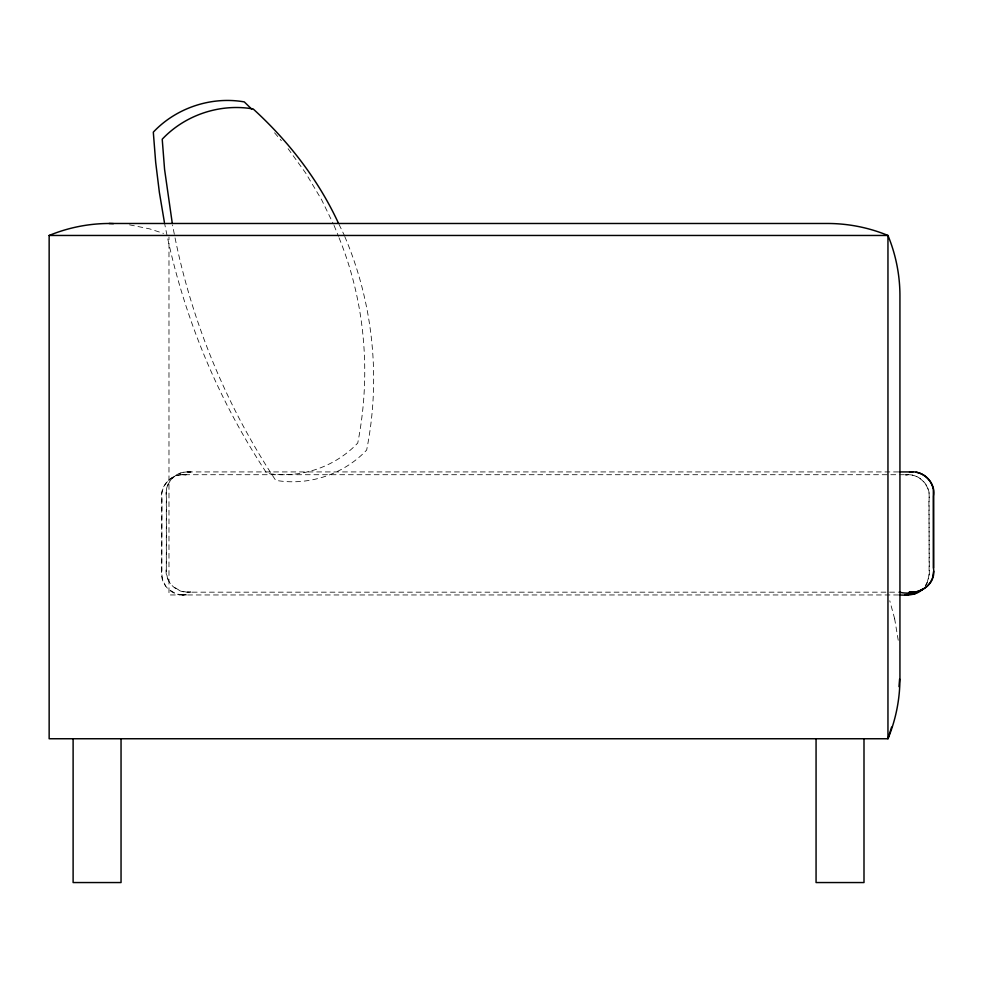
<?xml version="1.0" encoding="UTF-8"?>
<svg xmlns="http://www.w3.org/2000/svg" width="983" height="983" viewBox="0 0 983 983"><rect width="100%" height="100%" fill="white"/><g stroke="black" fill="none" stroke-linecap="round" stroke-linejoin="round"><path stroke-width="0.74" stroke-dasharray="4.92 3.69" d="M929.107 574.047L928.026 580.474L925.617 585.34M182.936 594.961L185.271 594.961M187.483 592.171L189.805 592.171M926.969 583.484L929.316 574.047L928.886 498.885C931.147 485.934 919.08 473.13 905.994 474.85M186.623 594.961L185.75 594.752M191.157 592.171L190.284 591.963M925.249 586.261L926.391 584.406M180.565 473.02C171.091 476.055 164.763 486.266 166.299 496.108L166.299 568.002C164.431 579.098 172.947 590.132 183.907 591.877M183.907 472.221L187.163 471.926M182.629 474.715C170.305 474.58 159.922 486.732 161.974 498.885L161.765 574.047L162.834 580.474L165.82 586.261M898.487 471.926L187.016 471.926C174.741 471.877 164.468 484.005 166.508 496.108L166.299 571.258L167.368 577.685L170.354 583.472M929.095 570.779L929.095 498.885C931.159 486.708 920.727 474.58 908.39 474.715L182.469 474.715C170.145 474.58 159.701 486.708 161.765 498.885L161.765 570.779C159.897 581.875 168.412 592.921 179.373 594.666M905.122 474.924L907.923 474.74L904.974 474.924M190.419 591.963L187.016 592.171L898.487 592.171M182.469 594.961L185.885 594.752M898.56 594.961L168.978 594.961L168.978 237.001M894.69 618.921L889.775 600.785M187.016 471.926L190.419 472.135M182.469 474.715L185.885 474.924M187.163 592.171L180.565 591.078L172.283 585.966M182.629 594.961L176.031 593.867L167.749 588.743M129.51 224.837L149.588 228.855L163.497 233.389M274.552 132.803L281.371 140.716M288.105 148.703L305.578 172.91L321.65 199.832L333.372 224.001M191.157 471.926L187.483 471.926M186.623 474.715L182.936 474.715M339.012 224.357L344.222 235.097M334.023 225.353L338.508 236.399M344.75 236.498C373.307 303.403 380.9 378.762 366.647 450.067C343.78 474.396 308.576 486.106 275.682 480.331C224.665 403.239 189.166 315.887 172.553 224.923M339.049 237.8C365.344 302.408 371.23 374.695 357.751 443.014C334.884 467.33 299.68 479.04 266.786 473.265C216.555 397.451 181.548 311.672 164.407 222.342M894.591 618.43L898.597 642.501"/><path stroke-width="1.47" d="M898.978 686.65L899.605 679.056M933.641 571.258L932.56 577.685M912.457 471.963L909.508 472.135C922.951 469.751 936 482.628 933.629 496.108L933.629 568.002M891.593 727.101L887.956 738.749L49.15 738.749L49.15 235.465C68.11 227.638 88.556 223.546 109.064 223.485L828.042 223.485C848.55 223.546 869.009 227.638 887.956 235.465C895.783 254.425 899.875 274.871 899.937 295.379L899.937 678.835C899.875 699.343 895.783 719.802 887.956 738.749L887.956 235.465L49.15 235.465M932.142 578.692C928.874 587.674 918.933 593.388 909.508 591.963M923.123 588.743C917.053 595.17 907.678 595.501 899.457 594.961M922.103 589.456L914.657 593.867L904.974 594.752M910.43 472.135L912.9 471.926M899.396 592.171C915.148 596.165 936.934 587.048 933.42 568.002L933.346 489.595M899.396 471.926L910.123 471.926M109.064 223.485L113.45 223.632M912.924 592.171L909.226 592.171M916.033 472.221C924.303 473.609 931.442 480.269 933.088 488.526M251.771 109.187L244.276 101.9C211.394 96.125 176.19 107.835 153.311 132.152L155.683 162.367L159.381 192.459L164.407 222.342M338.361 223.006C318.259 179.619 288.449 141.11 253.184 108.966C220.29 103.178 185.087 114.888 162.22 139.217L164.579 169.432L172.295 223.436M907.923 594.961L904.692 594.961M863.996 738.749L863.996 882.55L816.062 882.55L816.062 738.749M121.044 738.749L121.044 882.55L73.111 882.55L73.111 738.749"/></g></svg>
